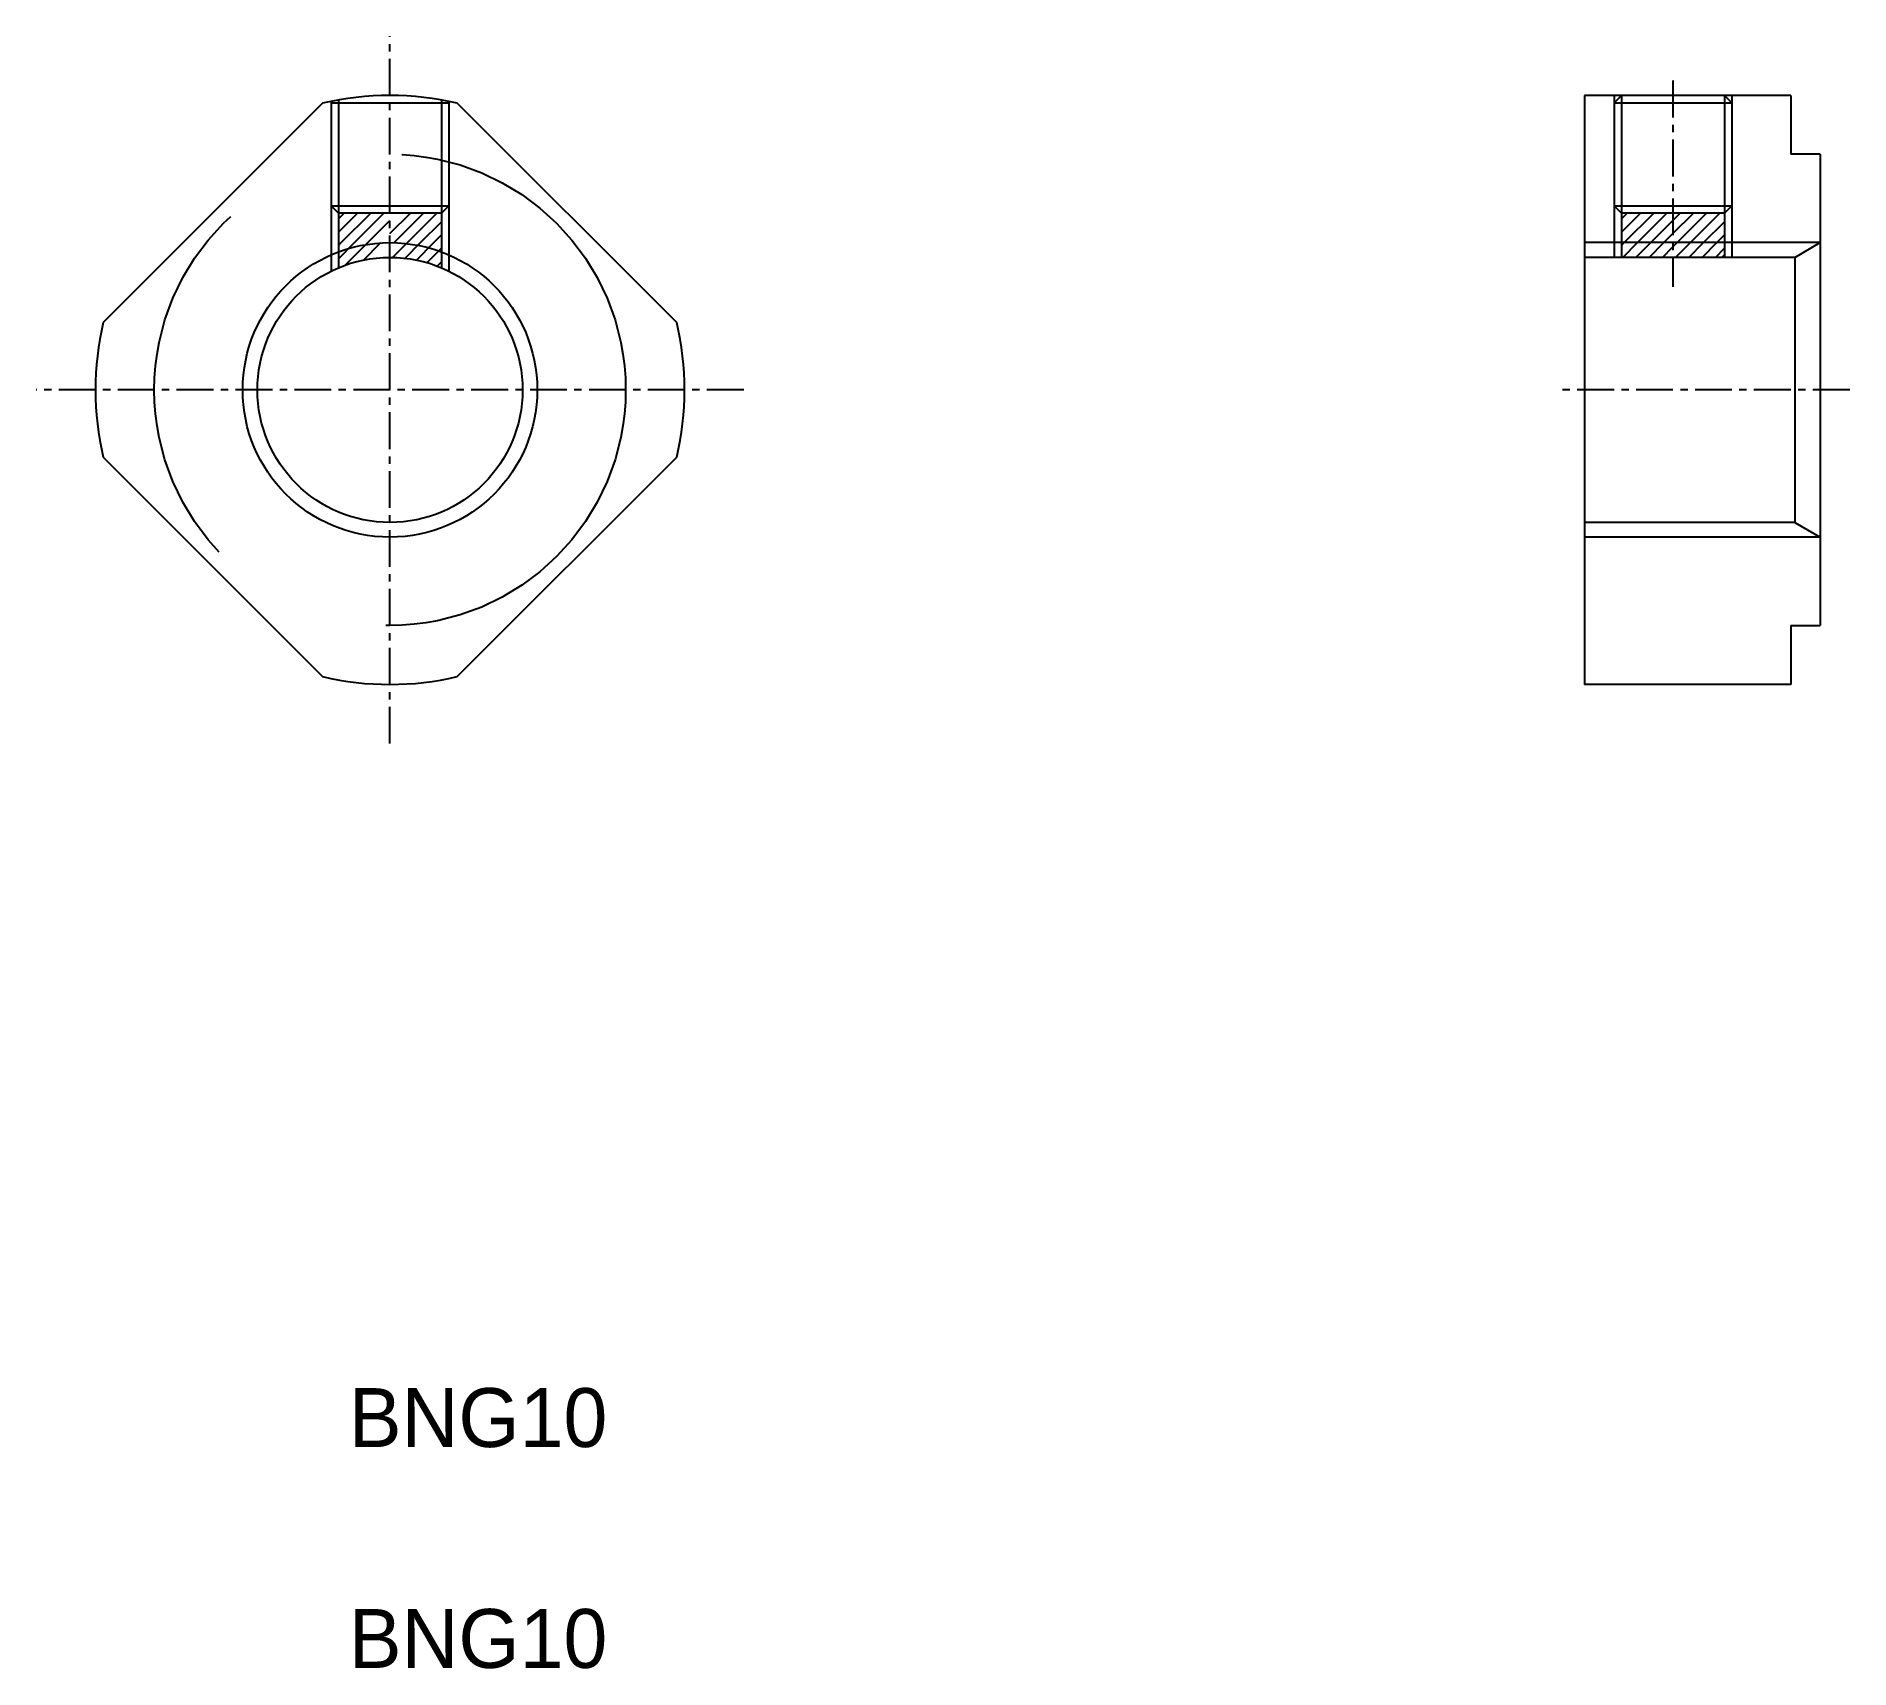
# Model space of a CAD drawing. Extents: x 120.1 to 181.7, y 83.6 to 139.
import ezdxf

# ---------------------------------------------------------------- set-up
doc = ezdxf.new("R2010")
doc.units = 0
doc.linetypes.add('CENTER', pattern=[2, 1.25, -0.25, 0.25, -0.25])
doc.linetypes.add('DASHED', pattern=[19.05, 12.7, -6.35])
doc.layers.get('0').update_dxf_attribs({"linetype": 'CONTINUOUS'})
doc.layers.add('CENTER', color=1, linetype='CENTER')

msp = doc.modelspace()

# ---------------------------------------------------------------- linework, layer by layer
for p, q in [((129.824, 136.759), (122.375, 129.309)), ((141.845, 129.309), (134.395, 136.759)), ((172.664, 137.023), (172.664, 117.023)), ((179.664, 137.023), (172.664, 137.023)), ((173.664, 137.023), (173.664, 131.523)), ((173.664, 136.773), (173.914, 137.023)), ((177.664, 136.773), (177.414, 137.023)), ((177.664, 137.023), (177.664, 131.523)), ((179.664, 137.023), (179.664, 135.023)), ((180.664, 135.023), (179.664, 135.023)), ((180.664, 135.023), (180.664, 119.023)), ((173.914, 133.023), (173.664, 133.273)), ((177.414, 133.023), (173.914, 133.023)), ((177.414, 133.023), (177.664, 133.273)), ((179.798, 131.523), (180.664, 132.023)), ((179.798, 131.523), (172.664, 131.523)), ((179.798, 131.523), (179.798, 122.523)), ((122.375, 124.738), (129.824, 117.288)), ((134.395, 117.288), (141.845, 124.738)), ((179.798, 122.523), (172.664, 122.523)), ((179.798, 122.523), (180.664, 122.023)), ((138.12, 121.013), (138.12, 121.013)), ((136.258, 119.15), (136.258, 119.15)), ((179.664, 119.023), (179.664, 117.023)), ((179.664, 119.023), (180.664, 119.023)), ((179.664, 117.023), (172.664, 117.023))]:
    msp.add_line(p, q)
at = {"color": 3, "linetype": 'DASHED'}
for p, q in [((130.11, 136.821), (130.11, 131.054)), ((130.11, 136.773), (134.11, 136.773)), ((130.36, 136.869), (130.36, 131.169)), ((133.86, 136.869), (133.86, 131.169)), ((134.11, 136.821), (134.11, 131.054)), ((130.11, 133.273), (134.11, 133.273)), ((130.36, 133.023), (130.11, 133.273)), ((133.86, 133.023), (130.36, 133.023)), ((133.86, 133.023), (134.11, 133.273))]:
    msp.add_line(p, q, dxfattribs=at)
at = {"color": 3}
for p, q in [((173.664, 136.773), (177.664, 136.773)), ((173.914, 137.023), (173.914, 131.523)), ((177.414, 137.023), (177.414, 131.523)), ((130.36, 132.377), (131.007, 133.023)), ((130.36, 132.826), (130.558, 133.023)), ((130.456, 132.023), (131.456, 133.023)), ((130.905, 132.023), (131.905, 133.023)), ((132.11, 132.33), (132.803, 133.023)), ((132.201, 131.523), (133.701, 133.023)), ((132.252, 132.023), (133.252, 133.023)), ((132.701, 132.023), (133.701, 133.023)), ((173.664, 133.273), (177.664, 133.273)), ((173.914, 132.377), (174.561, 133.023)), ((173.914, 132.826), (174.112, 133.023)), ((174.01, 132.023), (175.01, 133.023)), ((174.459, 132.023), (175.459, 133.023)), ((175.664, 132.33), (176.357, 133.023)), ((175.664, 132.779), (175.908, 133.023)), ((175.664, 133.004), (175.683, 133.023)), ((175.806, 132.023), (176.806, 133.023)), ((176.255, 132.023), (177.255, 133.023)), ((131.354, 132.023), (132.11, 132.779)), ((133.15, 132.023), (133.86, 132.733)), ((174.908, 132.023), (175.664, 132.779)), ((176.704, 132.023), (177.414, 132.733)), ((130.36, 131.478), (130.905, 132.023)), ((130.36, 131.928), (130.456, 132.023)), ((130.589, 131.258), (131.354, 132.023)), ((131.212, 131.433), (131.803, 132.023)), ((132.621, 131.494), (133.15, 132.023)), ((133.008, 131.433), (133.599, 132.023)), ((133.368, 131.344), (133.86, 131.835)), ((133.599, 132.023), (133.86, 132.284)), ((180.664, 132.023), (172.664, 132.023)), ((173.914, 131.928), (174.01, 132.023)), ((173.959, 131.523), (174.459, 132.023)), ((174.408, 131.523), (174.908, 132.023)), ((174.857, 131.523), (175.357, 132.023)), ((175.306, 131.523), (175.664, 131.881)), ((175.357, 132.023), (175.664, 132.33)), ((175.664, 131.881), (175.806, 132.023)), ((175.755, 131.523), (176.255, 132.023)), ((176.204, 131.523), (176.704, 132.023)), ((176.653, 131.523), (177.153, 132.023)), ((177.102, 131.523), (177.414, 131.835)), ((177.153, 132.023), (177.414, 132.284)), ((133.717, 131.226), (133.86, 131.369)), ((177.326, 131.523), (177.414, 131.611)), ((180.664, 122.023), (172.664, 122.023))]:
    msp.add_line(p, q, dxfattribs=at)
at = {"color": 3, "linetype": 'DASHED'}
msp.add_circle((132.11, 127.023), 8, dxfattribs=at)
at = {"color": 3}
msp.add_circle((132.11, 127.023), 5, dxfattribs=at)
msp.add_circle((132.11, 127.023), 4.5)
for start, end in [(76.78833, 103.21167), (166.78833, 193.21167), (346.78833, 13.21167), (256.78833, 283.21167)]:
    msp.add_arc((132.11, 127.023), 10, start, end)
at = {"layer": 'CENTER', "color": 1, "linetype": 'CENTER'}
for p, q in [((132.11, 115.016), (132.11, 139.03)), ((175.664, 137.523), (175.664, 130.523)), ((144.117, 127.023), (120.103, 127.023)), ((181.664, 127.023), (171.664, 127.023))]:
    msp.add_line(p, q, dxfattribs=at)

# ---------------------------------------------------------------- texts
for p in [(130.718, 91.131), (130.718, 83.631)]:
    msp.add_text('BNG10', height=2).set_placement(p)

doc.saveas('drawing.dxf')
